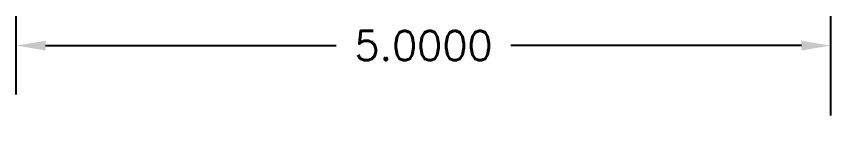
# Model space of a CAD drawing. Header units: metres. Extents: x 750563 to 756046, y 4495933 to 4497284.
# Drawn here: x 755737.37 to 755742.37, y 4496184.65 to 4496185.32 of the extents above; entities that cross this region are included whole.
import ezdxf

# ---------------------------------------------------------------- set-up
doc = ezdxf.new("R2010")
doc.units = ezdxf.units.M
doc.styles.get("Standard").update_dxf_attribs({"font": 'simplex.shx'})
doc.dimstyles.get("Standard").update_dxf_attribs({"dimtxt": 0.18, "dimasz": 0.18, "dimexe": 0.18, "dimexo": 0.0625, "dimgap": 0.09, "dimtad": 0, "dimtih": 1, "dimtoh": 1, "dimdec": 4, "dimzin": 0, "dimdsep": 46, "dimtxsty": 'Standard', "dimcen": 0.09, "dimadec": 0, "dimazin": 0, "dimtfac": 1, "dimtdec": 4, "dimtofl": 0, "dimtmove": 0, "dimatfit": 3, "dimfxl": 1, "dimtolj": 1, "dimtzin": 0, "dimarcsym": 0})

# ---------------------------------------------------------------- blocks, each defined once
blk = doc.blocks.new('*D185')
at = {"color": 0, "lineweight": -2, "transparency": 16777216}
for p, q in [((755737.3749, 4496184.8388), (755737.3749, 4496185.3178)), ((755742.3749, 4496184.7088), (755742.3749, 4496185.3178)), ((755737.5549, 4496185.1378), (755739.3392, 4496185.1378)), ((755742.1949, 4496185.1378), (755740.4106, 4496185.1378))]:
    blk.add_line(p, q, dxfattribs=at)
at = {"color": 0, "transparency": 16777216}
for points in [[(755737.5549, 4496185.1678), (755737.5549, 4496185.1078), (755737.3749, 4496185.1378)], [(755742.1949, 4496185.1678), (755742.1949, 4496185.1078), (755742.3749, 4496185.1378)]]:
    blk.add_solid(points, dxfattribs=at)
at = {"layer": 'Defpoints', "color": 0, "transparency": 16777216}
for p in [(755742.3749, 4496185.1378), (755737.3749, 4496184.7763), (755742.3749, 4496184.6463)]:
    blk.add_point(p, dxfattribs=at)
at = {"color": 0, "transparency": 16777216, "insert": (755739.8749, 4496185.1378), "char_height": 0.18, "attachment_point": 5}
blk.add_mtext('\\A1;5.0000', dxfattribs=at)

msp = doc.modelspace()

# ---------------------------------------------------------------- dimensions: what is measured, and where the dimension line sits
dim = msp.add_linear_dim(base=(755742.37492, 4496185.1378), p1=(755737.37492, 4496184.77627), p2=(755742.37492, 4496184.64627), dimstyle='Standard')
dim.commit()
dim.dimension.update_dxf_attribs({"geometry": '*D185', "text_midpoint": (755739.87492, 4496185.1378)})

doc.saveas('drawing.dxf')
